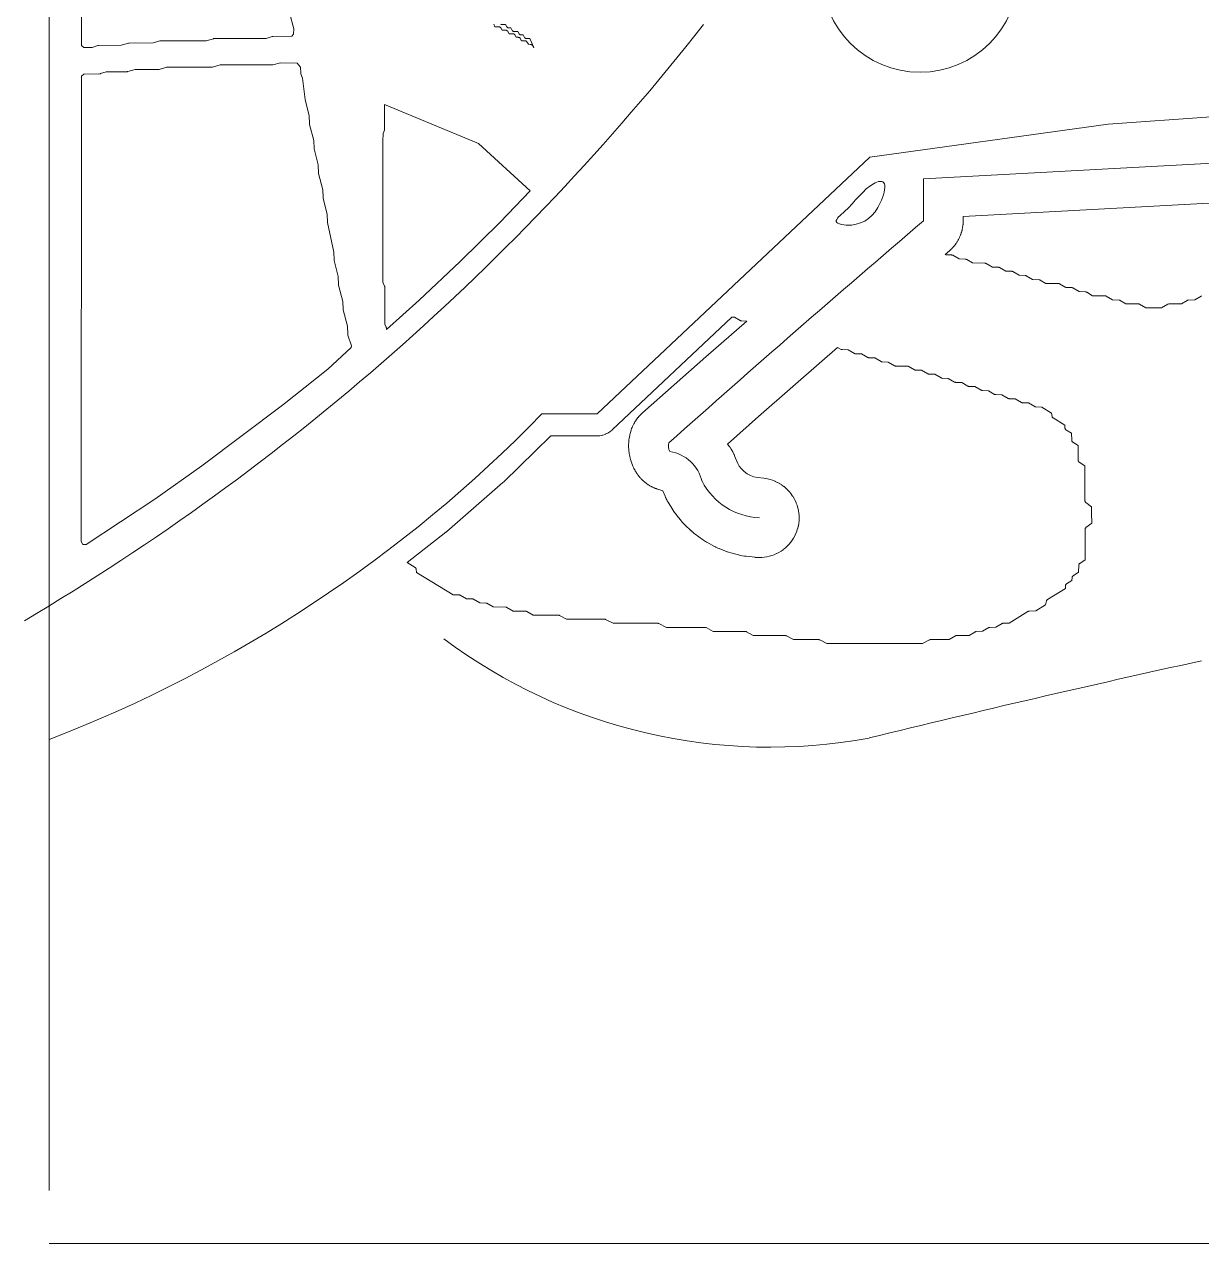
# Model space of a CAD drawing. Header units: inches. Extents: x 36 to 190, y -75 to 56.
# Drawn here: x 145.97 to 159.14, y 17.31 to 30.96 of the extents above; entities that cross this region are included whole.
import ezdxf

# ---------------------------------------------------------------- set-up
doc = ezdxf.new("R2010")
doc.units = ezdxf.units.IN
doc.layers.add('01_ORIGINAL_CAD', color=7, linetype='CONTINUOUS', lineweight=20)
doc.layers.add('03_ADDED_AREAS_SAME_COMPOSITION', color=7, linetype='CONTINUOUS', lineweight=15)

# ---------------------------------------------------------------- blocks, each defined once
blk = doc.blocks.new('03_STARFISH')
at = {"layer": '01_ORIGINAL_CAD'}
for p, q in [((36.248, 17.906), (36.248, 55.9)), ((71.442, 17.312), (36.248, 17.312))]:
    blk.add_line(p, q, dxfattribs=at)
blk.add_lwpolyline([(53.65, 30.945), (50.4, 30.004), (48.095, 29.84), (45.427, 29.473), (42.376, 26.597), (41.758, 26.597, -0.10797), (36.248, 22.954)], format="xyb", dxfattribs=at)
blk.add_lwpolyline([(46.027, 28.759), (46.027, 29.23), (50.643, 29.479)], dxfattribs=at)
blk.add_circle((45.989, 31.521), 1.1, dxfattribs=at)
for centre, radius, start, end in [((22.02, 47.825), 27.364, 300.648, 321.9453), ((177.596, -125.015), 202.378, 130.55026, 131.62005), ((43.293, 26.24), 0.119, 162.5746, 211.3187), ((43.119, 25.741), 0.443, 13.2811, 80.611), ((44.225, 26.196), 0.761, 207.5896, 267.5639), ((44.306, 28.951), 6.083, 233.183, 280.5392), ((83.889, -134.15), 161.762, 102.40484, 103.75801)]:
    blk.add_arc(centre, radius, start, end, dxfattribs=at)
at = {"layer": '03_ADDED_AREAS_SAME_COMPOSITION'}
for points in [[(41.301, 30.958), (41.304, 30.957), (41.308, 30.956), (41.311, 30.956), (41.352, 30.956), (41.365, 30.931), (41.367, 30.929), (41.369, 30.926), (41.371, 30.924), (41.374, 30.922), (41.377, 30.92), (41.38, 30.919), (41.383, 30.918), (41.386, 30.918), (41.411, 30.917), (41.427, 30.89), (41.428, 30.888), (41.43, 30.885), (41.433, 30.883), (41.436, 30.881), (41.439, 30.88), (41.442, 30.879), (41.445, 30.878), (41.448, 30.878), (41.49, 30.877), (41.503, 30.853), (41.504, 30.85), (41.506, 30.848), (41.509, 30.846), (41.511, 30.844), (41.514, 30.842), (41.517, 30.841), (41.52, 30.84), (41.524, 30.84), (41.549, 30.839), (41.564, 30.812), (41.566, 30.809), (41.568, 30.807), (41.57, 30.805), (41.573, 30.803), (41.576, 30.801), (41.579, 30.8), (41.582, 30.8), (41.585, 30.799), (41.625, 30.799), (41.667, 30.697), (41.666, 30.697), (41.653, 30.721), (41.652, 30.724), (41.65, 30.726), (41.647, 30.729), (41.645, 30.731), (41.642, 30.732), (41.639, 30.733), (41.636, 30.734), (41.632, 30.734), (41.607, 30.735), (41.592, 30.762), (41.59, 30.765), (41.588, 30.767), (41.586, 30.769), (41.583, 30.771), (41.58, 30.773), (41.577, 30.774), (41.574, 30.775), (41.57, 30.775), (41.529, 30.775), (41.516, 30.799), (41.514, 30.802), (41.512, 30.805), (41.51, 30.807), (41.507, 30.809), (41.504, 30.81), (41.501, 30.811), (41.498, 30.812), (41.495, 30.813), (41.47, 30.814), (41.455, 30.84), (41.453, 30.843), (41.451, 30.846), (41.448, 30.848), (41.446, 30.85), (41.443, 30.851), (41.44, 30.852), (41.436, 30.853), (41.433, 30.853), (41.392, 30.853), (41.379, 30.878), (41.377, 30.88), (41.375, 30.883), (41.373, 30.885), (41.37, 30.887), (41.367, 30.889), (41.364, 30.89), (41.361, 30.891), (41.357, 30.891), (41.313, 30.892), (41.298, 30.919), (41.296, 30.921), (41.294, 30.924), (41.292, 30.926), (41.289, 30.928), (41.286, 30.929), (41.283, 30.93), (41.28, 30.931), (41.276, 30.931), (41.234, 30.931), (41.22, 30.958)], [(38.935, 31.088), (38.982, 30.907), (38.979, 30.846), (38.96, 30.827), (38.749, 30.821), (38.745, 30.821), (38.741, 30.82), (38.675, 30.798), (38.091, 30.798), (38.088, 30.798), (38.084, 30.797), (38.001, 30.773), (37.491, 30.773), (37.488, 30.773), (37.484, 30.772), (37.41, 30.749), (37.141, 30.748), (37.138, 30.748), (37.134, 30.747), (37.051, 30.723), (36.799, 30.721), (36.795, 30.721), (36.791, 30.72), (36.726, 30.698), (36.635, 30.699), (36.607, 30.722), (36.603, 36.687)], [(49.14, 27.919), (49.137, 27.918), (49.134, 27.917), (49.064, 27.876), (48.989, 27.872), (48.986, 27.871), (48.983, 27.871), (48.98, 27.87), (48.978, 27.868), (48.915, 27.83), (48.774, 27.828), (48.771, 27.828), (48.767, 27.827), (48.764, 27.826), (48.762, 27.825), (48.691, 27.784), (48.516, 27.784), (48.446, 27.825), (48.443, 27.826), (48.44, 27.827), (48.437, 27.828), (48.434, 27.828), (48.293, 27.83), (48.23, 27.868), (48.227, 27.869), (48.224, 27.87), (48.221, 27.871), (48.218, 27.871), (48.143, 27.875), (48.072, 27.916), (48.07, 27.918), (48.067, 27.919), (48.063, 27.919), (48.06, 27.919), (47.919, 27.921), (47.856, 27.959), (47.853, 27.961), (47.851, 27.962), (47.848, 27.962), (47.845, 27.963), (47.77, 27.967), (47.699, 28.008), (47.696, 28.009), (47.693, 28.01), (47.69, 28.011), (47.687, 28.011), (47.62, 28.013), (47.55, 28.053), (47.547, 28.055), (47.544, 28.056), (47.541, 28.056), (47.537, 28.057), (47.396, 28.058), (47.333, 28.096), (47.331, 28.098), (47.328, 28.099), (47.325, 28.1), (47.322, 28.1), (47.247, 28.104), (47.176, 28.145), (47.173, 28.146), (47.171, 28.147), (47.167, 28.148), (47.164, 28.148), (47.097, 28.15), (47.027, 28.19), (47.024, 28.192), (47.021, 28.193), (47.018, 28.194), (47.015, 28.194), (46.948, 28.196), (46.877, 28.236), (46.875, 28.238), (46.872, 28.239), (46.869, 28.239), (46.866, 28.24), (46.799, 28.241), (46.728, 28.282), (46.725, 28.283), (46.722, 28.284), (46.719, 28.285), (46.716, 28.285), (46.575, 28.287), (46.512, 28.325), (46.509, 28.326), (46.506, 28.327), (46.503, 28.328), (46.5, 28.329), (46.426, 28.333), (46.355, 28.373), (46.352, 28.375), (46.349, 28.376), (46.346, 28.376), (46.343, 28.377), (46.276, 28.378), (46.27, 28.382), (46.317, 28.422), (46.318, 28.422), (46.328, 28.432), (46.329, 28.433), (46.329, 28.433), (46.33, 28.434), (46.331, 28.435), (46.343, 28.446), (46.344, 28.447), (46.348, 28.451), (46.349, 28.452), (46.35, 28.454), (46.351, 28.455), (46.353, 28.456), (46.356, 28.46), (46.368, 28.474), (46.369, 28.475), (46.369, 28.475), (46.37, 28.476), (46.371, 28.477), (46.381, 28.49), (46.382, 28.491), (46.385, 28.495), (46.386, 28.497), (46.387, 28.498), (46.388, 28.5), (46.389, 28.501), (46.392, 28.506), (46.402, 28.521), (46.403, 28.522), (46.403, 28.522), (46.404, 28.523), (46.405, 28.524), (46.413, 28.539), (46.414, 28.54), (46.416, 28.544), (46.417, 28.546), (46.418, 28.548), (46.419, 28.549), (46.42, 28.551), (46.422, 28.556), (46.43, 28.572), (46.431, 28.573), (46.431, 28.574), (46.431, 28.574), (46.432, 28.576), (46.438, 28.591), (46.439, 28.592), (46.441, 28.597), (46.442, 28.599), (46.442, 28.6), (46.443, 28.602), (46.444, 28.604), (46.446, 28.609), (46.451, 28.626), (46.452, 28.627), (46.452, 28.628), (46.452, 28.629), (46.453, 28.63), (46.457, 28.646), (46.457, 28.647), (46.459, 28.652), (46.459, 28.654), (46.46, 28.656), (46.46, 28.658), (46.46, 28.66), (46.462, 28.665), (46.465, 28.682), (46.465, 28.684), (46.465, 28.685), (46.466, 28.685), (46.466, 28.687), (46.468, 28.703), (46.468, 28.704), (46.469, 28.71), (46.469, 28.711), (46.469, 28.713), (46.47, 28.715), (46.47, 28.717), (46.47, 28.723), (46.471, 28.74), (46.471, 28.742), (46.471, 28.742), (46.471, 28.743), (46.471, 28.744), (46.472, 28.758), (46.472, 28.759), (46.472, 28.808), (50.667, 29.034)]]:
    blk.add_lwpolyline(points, dxfattribs=at)
for points in [[(36.659, 25.135), (36.622, 25.136), (36.603, 25.169), (36.607, 30.379), (36.635, 30.402), (36.812, 30.405), (36.815, 30.405), (36.819, 30.406), (36.885, 30.428), (37.119, 30.428), (37.123, 30.429), (37.126, 30.429), (37.209, 30.453), (37.469, 30.453), (37.473, 30.454), (37.476, 30.454), (37.559, 30.478), (38.066, 30.478), (38.07, 30.478), (38.073, 30.479), (38.159, 30.503), (38.741, 30.503), (38.745, 30.503), (38.748, 30.504), (38.834, 30.528), (39.022, 30.525), (39.057, 30.48), (39.061, 30.412), (39.061, 30.408), (39.062, 30.405), (39.082, 30.354), (39.11, 30.117), (39.11, 30.113), (39.156, 29.936), (39.16, 29.844), (39.16, 29.841), (39.16, 29.838), (39.207, 29.656), (39.21, 29.569), (39.21, 29.566), (39.21, 29.563), (39.256, 29.386), (39.26, 29.294), (39.26, 29.291), (39.26, 29.288), (39.307, 29.106), (39.31, 29.019), (39.31, 29.016), (39.31, 29.013), (39.357, 28.831), (39.36, 28.744), (39.36, 28.739), (39.432, 28.407), (39.435, 28.319), (39.435, 28.316), (39.435, 28.313), (39.481, 28.136), (39.485, 28.044), (39.485, 28.041), (39.485, 28.038), (39.532, 27.856), (39.535, 27.769), (39.535, 27.766), (39.535, 27.763), (39.582, 27.581), (39.586, 27.488), (39.586, 27.484), (39.587, 27.481), (39.629, 27.361), (39.626, 27.343), (39.364, 27.1), (38.857, 26.695), (37.954, 26.017), (37.429, 25.643)], [(40.019, 27.558), (40.019, 27.561), (40.018, 27.565), (40.017, 27.568), (40, 27.603), (40, 28.02), (40, 28.023), (39.999, 28.026), (39.998, 28.029), (39.98, 28.073), (39.979, 29.654), (39.982, 29.738), (39.997, 29.775), (39.997, 29.778), (39.998, 29.782), (39.998, 29.785), (39.998, 30.062), (41.049, 29.626), (41.628, 29.093), (41.291, 28.744), (40.843, 28.302), (40.385, 27.871), (40.019, 27.542)], [(42.814, 25.943), (42.814, 25.942), (42.816, 25.939), (42.817, 25.938), (42.821, 25.932), (42.824, 25.926), (42.825, 25.925), (42.827, 25.922), (42.833, 25.914), (42.834, 25.913), (42.838, 25.908), (42.841, 25.904), (42.842, 25.902), (42.848, 25.896), (42.848, 25.895), (42.85, 25.892), (42.851, 25.891), (42.856, 25.886), (42.861, 25.881), (42.862, 25.879), (42.864, 25.877), (42.871, 25.869), (42.872, 25.868), (42.876, 25.865), (42.88, 25.86), (42.881, 25.859), (42.887, 25.854), (42.888, 25.853), (42.891, 25.85), (42.892, 25.849), (42.897, 25.845), (42.902, 25.84), (42.903, 25.839), (42.906, 25.837), (42.914, 25.83), (42.915, 25.829), (42.92, 25.826), (42.924, 25.823), (42.925, 25.822), (42.932, 25.817), (42.933, 25.816), (42.936, 25.814), (42.937, 25.813), (42.943, 25.809), (42.949, 25.805), (42.95, 25.804), (42.953, 25.803), (42.962, 25.797), (42.963, 25.796), (42.968, 25.794), (42.973, 25.791), (42.974, 25.79), (42.982, 25.786), (42.983, 25.785), (42.986, 25.784), (42.987, 25.783), (42.994, 25.78), (43, 25.777), (43.001, 25.776), (43.004, 25.775), (43.014, 25.77), (43.015, 25.77), (43.02, 25.768), (43.025, 25.766), (43.027, 25.765), (43.035, 25.762), (43.036, 25.762), (43.039, 25.76), (43.04, 25.76), (43.053, 25.755), (43.054, 25.755), (43.113, 25.736), (43.137, 25.678), (43.137, 25.677), (43.143, 25.664), (43.143, 25.663), (43.144, 25.66), (43.149, 25.65), (43.15, 25.648), (43.152, 25.644), (43.154, 25.64), (43.155, 25.638), (43.16, 25.63), (43.16, 25.628), (43.162, 25.625), (43.162, 25.624), (43.17, 25.612), (43.17, 25.611), (43.223, 25.525), (43.223, 25.524), (43.231, 25.512), (43.231, 25.511), (43.247, 25.49), (43.247, 25.489), (43.256, 25.478), (43.256, 25.477), (43.319, 25.399), (43.32, 25.399), (43.329, 25.388), (43.329, 25.387), (43.347, 25.368), (43.348, 25.368), (43.358, 25.357), (43.358, 25.357), (43.43, 25.289), (43.431, 25.288), (43.441, 25.279), (43.442, 25.278), (43.462, 25.261), (43.463, 25.261), (43.474, 25.252), (43.474, 25.252), (43.554, 25.194), (43.555, 25.193), (43.566, 25.185), (43.567, 25.185), (43.589, 25.171), (43.59, 25.17), (43.602, 25.163), (43.603, 25.163), (43.689, 25.115), (43.69, 25.115), (43.702, 25.109), (43.703, 25.108), (43.727, 25.097), (43.727, 25.097), (43.74, 25.091), (43.741, 25.091), (43.833, 25.055), (43.834, 25.055), (43.848, 25.05), (43.848, 25.05), (43.873, 25.042), (43.874, 25.042), (43.888, 25.038), (43.889, 25.038), (43.986, 25.014), (43.986, 25.014), (44.001, 25.011), (44.001, 25.01), (44.027, 25.006), (44.028, 25.006), (44.043, 25.004), (44.043, 25.004), (44.144, 24.993), (44.145, 24.992), (44.159, 24.991), (44.16, 24.991), (44.186, 24.99), (44.188, 24.99), (44.216, 24.991), (44.218, 24.991), (44.244, 24.993), (44.246, 24.993), (44.274, 24.998), (44.276, 24.998), (44.301, 25.004), (44.303, 25.004), (44.331, 25.012), (44.332, 25.013), (44.357, 25.022), (44.358, 25.022), (44.385, 25.034), (44.386, 25.035), (44.409, 25.047), (44.411, 25.048), (44.435, 25.062), (44.437, 25.063), (44.458, 25.078), (44.459, 25.079), (44.482, 25.097), (44.483, 25.098), (44.502, 25.116), (44.503, 25.117), (44.523, 25.138), (44.524, 25.139), (44.541, 25.159), (44.542, 25.161), (44.559, 25.184), (44.56, 25.185), (44.574, 25.207), (44.575, 25.209), (44.589, 25.234), (44.59, 25.235), (44.601, 25.259), (44.601, 25.261), (44.612, 25.287), (44.612, 25.289), (44.62, 25.314), (44.621, 25.315), (44.627, 25.343), (44.628, 25.345), (44.632, 25.371), (44.633, 25.372), (44.636, 25.401), (44.636, 25.403), (44.637, 25.429), (44.637, 25.43), (44.636, 25.459), (44.636, 25.461), (44.634, 25.487), (44.634, 25.488), (44.629, 25.517), (44.629, 25.519), (44.623, 25.544), (44.623, 25.546), (44.615, 25.573), (44.614, 25.575), (44.605, 25.599), (44.605, 25.601), (44.593, 25.627), (44.593, 25.629), (44.58, 25.652), (44.58, 25.653), (44.565, 25.678), (44.564, 25.679), (44.549, 25.701), (44.548, 25.702), (44.53, 25.725), (44.529, 25.726), (44.511, 25.745), (44.51, 25.746), (44.489, 25.766), (44.488, 25.767), (44.468, 25.784), (44.467, 25.785), (44.443, 25.802), (44.442, 25.803), (44.42, 25.817), (44.419, 25.818), (44.393, 25.832), (44.392, 25.832), (44.368, 25.843), (44.367, 25.844), (44.34, 25.855), (44.338, 25.855), (44.313, 25.863), (44.312, 25.863), (44.284, 25.87), (44.282, 25.871), (44.256, 25.875), (44.256, 25.875), (44.241, 25.877), (44.241, 25.877), (44.169, 25.885), (44.129, 25.895), (44.091, 25.91), (44.055, 25.929), (44.022, 25.953), (43.993, 25.982), (43.967, 26.014), (43.949, 26.043), (43.914, 26.13), (43.914, 26.131), (43.908, 26.145), (43.907, 26.146), (43.894, 26.173), (43.893, 26.174), (43.877, 26.202), (43.876, 26.204), (43.86, 26.228), (43.859, 26.229), (43.849, 26.242), (43.849, 26.242), (43.834, 26.261), (44.181, 26.568), (44.89, 27.189), (45.067, 27.343), (45.106, 27.32), (45.109, 27.319), (45.112, 27.318), (45.115, 27.317), (45.118, 27.317), (45.185, 27.315), (45.256, 27.275), (45.258, 27.273), (45.261, 27.272), (45.264, 27.272), (45.267, 27.271), (45.334, 27.27), (45.405, 27.229), (45.408, 27.228), (45.411, 27.227), (45.414, 27.226), (45.417, 27.226), (45.484, 27.224), (45.554, 27.183), (45.557, 27.182), (45.56, 27.181), (45.563, 27.18), (45.566, 27.18), (45.633, 27.178), (45.704, 27.137), (45.707, 27.136), (45.71, 27.135), (45.713, 27.134), (45.716, 27.134), (45.857, 27.132), (45.928, 27.092), (45.931, 27.09), (45.934, 27.089), (45.937, 27.089), (45.94, 27.088), (46.007, 27.087), (46.077, 27.046), (46.08, 27.045), (46.083, 27.044), (46.086, 27.043), (46.089, 27.043), (46.156, 27.041), (46.227, 27), (46.229, 26.999), (46.232, 26.998), (46.235, 26.997), (46.238, 26.997), (46.305, 26.995), (46.376, 26.955), (46.379, 26.953), (46.382, 26.952), (46.385, 26.952), (46.388, 26.951), (46.455, 26.949), (46.525, 26.909), (46.528, 26.907), (46.531, 26.906), (46.534, 26.906), (46.537, 26.906), (46.604, 26.904), (46.675, 26.863), (46.678, 26.862), (46.681, 26.861), (46.684, 26.86), (46.687, 26.86), (46.754, 26.858), (46.824, 26.817), (46.827, 26.816), (46.83, 26.815), (46.833, 26.814), (46.836, 26.814), (46.903, 26.812), (46.974, 26.772), (46.976, 26.77), (46.979, 26.769), (46.982, 26.769), (46.985, 26.768), (47.052, 26.767), (47.123, 26.726), (47.126, 26.725), (47.129, 26.724), (47.132, 26.723), (47.135, 26.723), (47.202, 26.721), (47.272, 26.68), (47.275, 26.679), (47.278, 26.678), (47.281, 26.677), (47.284, 26.677), (47.351, 26.675), (47.46, 26.608), (47.466, 26.57), (47.466, 26.567), (47.467, 26.564), (47.469, 26.562), (47.47, 26.559), (47.472, 26.557), (47.475, 26.555), (47.477, 26.553), (47.609, 26.472), (47.611, 26.439), (47.612, 26.436), (47.613, 26.433), (47.614, 26.43), (47.615, 26.427), (47.618, 26.424), (47.62, 26.422), (47.622, 26.42), (47.683, 26.381), (47.686, 26.303), (47.687, 26.299), (47.687, 26.296), (47.689, 26.293), (47.69, 26.29), (47.692, 26.287), (47.695, 26.285), (47.698, 26.283), (47.758, 26.244), (47.759, 26.079), (47.759, 26.076), (47.76, 26.073), (47.761, 26.069), (47.763, 26.066), (47.765, 26.064), (47.767, 26.061), (47.77, 26.059), (47.833, 26.015), (47.834, 25.626), (47.835, 25.623), (47.835, 25.62), (47.836, 25.617), (47.838, 25.614), (47.84, 25.611), (47.842, 25.609), (47.844, 25.607), (47.909, 25.558), (47.909, 25.489), (47.91, 25.375), (47.845, 25.326), (47.843, 25.324), (47.841, 25.321), (47.839, 25.318), (47.837, 25.315), (47.836, 25.312), (47.836, 25.309), (47.835, 25.306), (47.836, 24.964), (47.777, 24.924), (47.774, 24.922), (47.771, 24.92), (47.769, 24.917), (47.768, 24.914), (47.766, 24.911), (47.766, 24.908), (47.765, 24.904), (47.763, 24.826), (47.702, 24.787), (47.7, 24.785), (47.697, 24.783), (47.695, 24.78), (47.694, 24.777), (47.692, 24.774), (47.691, 24.771), (47.691, 24.768), (47.689, 24.735), (47.628, 24.695), (47.625, 24.693), (47.623, 24.691), (47.621, 24.688), (47.619, 24.685), (47.618, 24.682), (47.617, 24.679), (47.617, 24.676), (47.615, 24.644), (47.414, 24.521), (47.412, 24.519), (47.409, 24.516), (47.407, 24.514), (47.405, 24.511), (47.404, 24.508), (47.403, 24.505), (47.393, 24.462), (47.283, 24.394), (47.209, 24.39), (47.206, 24.39), (47.203, 24.389), (47.2, 24.388), (47.197, 24.386), (46.985, 24.257), (46.919, 24.255), (46.916, 24.255), (46.913, 24.254), (46.91, 24.253), (46.907, 24.252), (46.837, 24.211), (46.77, 24.209), (46.767, 24.209), (46.764, 24.208), (46.761, 24.207), (46.758, 24.206), (46.687, 24.165), (46.613, 24.161), (46.61, 24.16), (46.607, 24.16), (46.604, 24.159), (46.601, 24.157), (46.538, 24.119), (46.397, 24.117), (46.394, 24.117), (46.391, 24.116), (46.388, 24.115), (46.385, 24.114), (46.315, 24.073), (46.107, 24.073), (46.104, 24.073), (46.101, 24.072), (46.098, 24.071), (46.095, 24.07), (46.017, 24.027), (44.945, 24.027), (44.867, 24.069), (44.864, 24.071), (44.861, 24.071), (44.858, 24.072), (44.855, 24.072), (44.572, 24.073), (44.494, 24.115), (44.491, 24.116), (44.488, 24.117), (44.485, 24.118), (44.482, 24.118), (44.124, 24.118), (44.046, 24.16), (44.043, 24.162), (44.04, 24.163), (44.037, 24.163), (44.034, 24.163), (43.676, 24.164), (43.598, 24.206), (43.595, 24.207), (43.592, 24.208), (43.589, 24.209), (43.586, 24.209), (43.153, 24.209), (43.066, 24.253), (43.064, 24.254), (43.061, 24.254), (43.058, 24.255), (43.055, 24.255), (42.556, 24.255), (42.469, 24.298), (42.467, 24.299), (42.464, 24.3), (42.461, 24.3), (42.458, 24.301), (42.034, 24.3), (41.956, 24.343), (41.953, 24.344), (41.95, 24.345), (41.947, 24.346), (41.944, 24.346), (41.661, 24.346), (41.591, 24.387), (41.588, 24.388), (41.585, 24.389), (41.582, 24.39), (41.579, 24.39), (41.437, 24.392), (41.367, 24.432), (41.364, 24.434), (41.361, 24.435), (41.358, 24.435), (41.355, 24.436), (41.213, 24.437), (41.143, 24.478), (41.14, 24.479), (41.137, 24.48), (41.134, 24.481), (41.131, 24.481), (41.064, 24.483), (40.993, 24.524), (40.991, 24.525), (40.988, 24.526), (40.985, 24.527), (40.982, 24.527), (40.915, 24.529), (40.844, 24.569), (40.841, 24.571), (40.838, 24.572), (40.835, 24.572), (40.832, 24.573), (40.766, 24.574), (40.357, 24.824), (40.352, 24.862), (40.351, 24.865), (40.35, 24.868), (40.349, 24.871), (40.347, 24.874), (40.345, 24.876), (40.343, 24.878), (40.34, 24.88), (40.252, 24.934), (40.685, 25.274), (40.686, 25.274), (40.695, 25.282), (40.695, 25.282), (41.322, 25.83), (41.322, 25.831), (41.331, 25.839), (41.331, 25.839), (41.858, 26.352), (42.376, 26.352), (42.378, 26.352), (42.405, 26.353), (42.408, 26.354), (42.436, 26.359), (42.439, 26.36), (42.465, 26.368), (42.468, 26.37), (42.493, 26.381), (42.496, 26.383), (42.519, 26.398), (42.522, 26.4), (42.543, 26.417), (42.544, 26.418), (43.883, 27.681), (43.915, 27.681), (43.978, 27.643), (43.981, 27.642), (43.984, 27.641), (43.987, 27.64), (43.99, 27.64), (44.05, 27.636), (43.593, 27.236), (43.593, 27.236), (43.593, 27.236), (43.593, 27.236), (43.592, 27.235), (43.592, 27.235), (43.592, 27.235), (43.592, 27.235), (42.884, 26.609), (42.884, 26.609), (42.873, 26.599), (42.872, 26.598), (42.864, 26.59), (42.856, 26.581), (42.855, 26.581), (42.845, 26.57), (42.844, 26.569), (42.844, 26.568), (42.843, 26.568), (42.834, 26.556), (42.833, 26.556), (42.826, 26.546), (42.818, 26.537), (42.818, 26.536), (42.809, 26.524), (42.809, 26.523), (42.808, 26.522), (42.808, 26.521), (42.8, 26.509), (42.799, 26.508), (42.794, 26.498), (42.788, 26.487), (42.787, 26.486), (42.78, 26.473), (42.78, 26.473), (42.779, 26.472), (42.779, 26.471), (42.773, 26.457), (42.772, 26.456), (42.768, 26.445), (42.763, 26.434), (42.763, 26.434), (42.758, 26.42), (42.757, 26.419), (42.757, 26.418), (42.757, 26.417), (42.753, 26.403), (42.752, 26.402), (42.749, 26.39), (42.746, 26.379), (42.746, 26.378), (42.743, 26.364), (42.743, 26.363), (42.738, 26.338), (42.737, 26.338), (42.735, 26.326), (42.735, 26.325), (42.732, 26.304), (42.732, 26.303), (42.73, 26.28), (42.73, 26.278), (42.729, 26.257), (42.729, 26.256), (42.729, 26.245), (42.729, 26.244), (42.729, 26.219), (42.729, 26.218), (42.73, 26.207), (42.73, 26.206), (42.731, 26.185), (42.731, 26.184), (42.734, 26.161), (42.734, 26.159), (42.738, 26.138), (42.738, 26.138), (42.741, 26.126), (42.741, 26.126), (42.746, 26.101), (42.747, 26.101), (42.749, 26.089), (42.75, 26.089), (42.756, 26.068), (42.756, 26.067), (42.764, 26.045), (42.764, 26.044), (42.772, 26.024), (42.772, 26.023), (42.777, 26.013), (42.777, 26.012), (42.788, 25.989), (42.788, 25.988), (42.795, 25.975), (42.795, 25.975), (42.797, 25.972), (42.802, 25.963), (42.802, 25.962), (42.805, 25.957), (42.808, 25.952), (42.809, 25.95)]]:
    blk.add_lwpolyline(points, close=True, dxfattribs=at)
blk.add_open_spline([(45.223, 28.712), (45.146, 28.705), (45.058, 28.721), (45.052, 28.753), (45.046, 28.78), (45.097, 28.819), (45.146, 28.865), (45.258, 28.969), (45.361, 29.114), (45.467, 29.174), (45.521, 29.205), (45.576, 29.213), (45.591, 29.172), (45.607, 29.13), (45.581, 29.037), (45.545, 28.959), (45.476, 28.813), (45.368, 28.723), (45.223, 28.712)], degree=3, knots=[0, 0, 0, 0, 0.131347, 0.131347, 0.131347, 0.241252, 0.241252, 0.241252, 0.490633, 0.490633, 0.490633, 0.619326, 0.619326, 0.619326, 0.751339, 0.751339, 0.751339, 1, 1, 1, 1], dxfattribs=at)

msp = doc.modelspace()

# ---------------------------------------------------------------- block references
msp.add_blockref('03_STARFISH', (110, 0))

doc.saveas('drawing.dxf')
